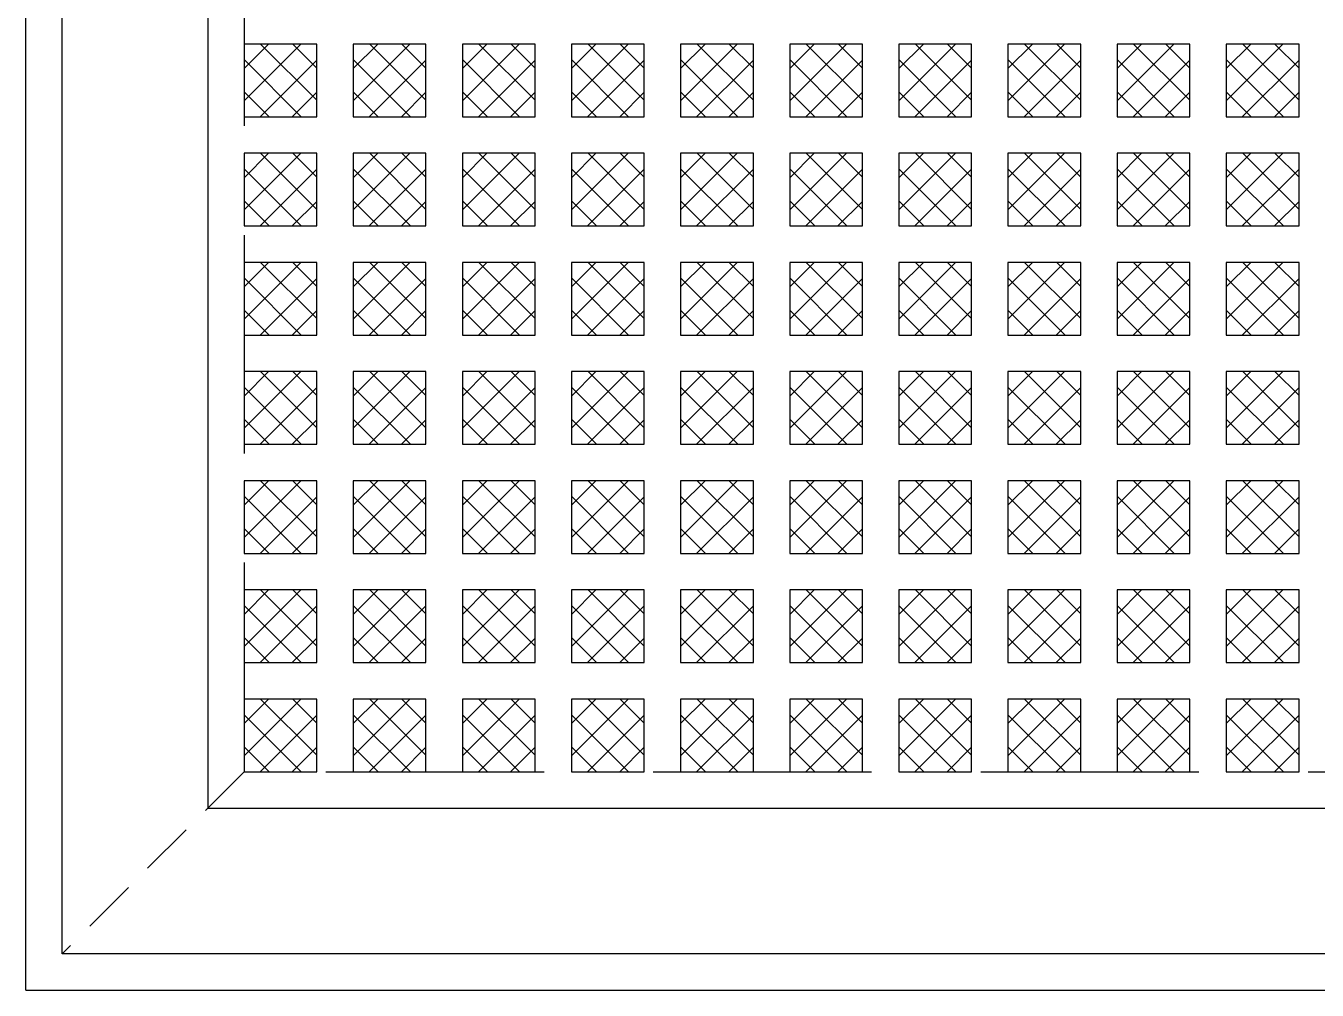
# Model space of a CAD drawing. Header units: millimetres. Extents: x -10022 to -9882, y 2919 to 3099.
# Drawn here: x -9988.06 to -9952.56, y 2993.02 to 3019.52 of the extents above; entities that cross this region are included whole.
import ezdxf

# ---------------------------------------------------------------- set-up
doc = ezdxf.new("R2010")
doc.units = ezdxf.units.MM
doc.header["$LTSCALE"] = 0.3
doc.linetypes.add('CENTER', pattern=[50.8, 31.75, -6.35, 6.35, -6.35])
doc.linetypes.add('DASHED', pattern=[0.75, 0.5, -0.25])
for name, color, linetype in [('1', 1, 'Continuous'), ('4', 4, 'DASHED'), ('5', 5, 'Continuous'), ('6', 6, 'CENTER')]:
    doc.layers.add(name, color=color, linetype=linetype)

# ---------------------------------------------------------------- blocks, each defined once
blk = doc.blocks.new('nap')
at = {"layer": '5'}
h = blk.add_hatch(dxfattribs=at)
h.set_pattern_fill('ANSI37', color=256, scale=5, style=0)
h.set_pattern_definition([(45, (-6417.2333, -92.8017), (-0.44194174, 0.44194174), []), (135, (-6417.2333, -92.8017), (-0.44194174, -0.44194174), [])])
h.paths.add_polyline_path([(7, 25), (5, 25), (5, 23), (7, 23)])
h = blk.add_hatch(dxfattribs=at)
h.set_pattern_fill('ANSI37', color=256, scale=5, style=0)
h.set_pattern_definition([(45, (-6414.2333, -92.8017), (-0.44194174, 0.44194174), []), (135, (-6414.2333, -92.8017), (-0.44194174, -0.44194174), [])])
h.paths.add_polyline_path([(10, 25), (8, 25), (8, 23), (10, 23)])
h = blk.add_hatch(dxfattribs=at)
h.set_pattern_fill('ANSI37', color=256, scale=5, style=0)
h.set_pattern_definition([(45, (-6411.2333, -92.8017), (-0.44194174, 0.44194174), []), (135, (-6411.2333, -92.8017), (-0.44194174, -0.44194174), [])])
h.paths.add_polyline_path([(13, 25), (11, 25), (11, 23), (13, 23)])
h = blk.add_hatch(dxfattribs=at)
h.set_pattern_fill('ANSI37', color=256, scale=5, style=0)
h.set_pattern_definition([(45, (-6408.2333, -92.8017), (-0.44194174, 0.44194174), []), (135, (-6408.2333, -92.8017), (-0.44194174, -0.44194174), [])])
h.paths.add_polyline_path([(16, 25), (14, 25), (14, 23), (16, 23)])
h = blk.add_hatch(dxfattribs=at)
h.set_pattern_fill('ANSI37', color=256, scale=5, style=0)
h.set_pattern_definition([(45, (-6405.2333, -92.8017), (-0.44194174, 0.44194174), []), (135, (-6405.2333, -92.8017), (-0.44194174, -0.44194174), [])])
h.paths.add_polyline_path([(19, 25), (17, 25), (17, 23), (19, 23)])
h = blk.add_hatch(dxfattribs=at)
h.set_pattern_fill('ANSI37', color=256, scale=5, style=0)
h.set_pattern_definition([(45, (-6402.2333, -92.8017), (-0.44194174, 0.44194174), []), (135, (-6402.2333, -92.8017), (-0.44194174, -0.44194174), [])])
h.paths.add_polyline_path([(22, 25), (20, 25), (20, 23), (22, 23)])
h = blk.add_hatch(dxfattribs=at)
h.set_pattern_fill('ANSI37', color=256, scale=5, style=0)
h.set_pattern_definition([(45, (-6399.2333, -92.8017), (-0.44194174, 0.44194174), []), (135, (-6399.2333, -92.8017), (-0.44194174, -0.44194174), [])])
h.paths.add_polyline_path([(25, 25), (23, 25), (23, 23), (25, 23)])
h = blk.add_hatch(dxfattribs=at)
h.set_pattern_fill('ANSI37', color=256, scale=5, style=0)
h.set_pattern_definition([(45, (-6396.2333, -92.8017), (-0.44194174, 0.44194174), []), (135, (-6396.2333, -92.8017), (-0.44194174, -0.44194174), [])])
h.paths.add_polyline_path([(28, 25), (26, 25), (26, 23), (28, 23)])
h = blk.add_hatch(dxfattribs=at)
h.set_pattern_fill('ANSI37', color=256, scale=5, style=0)
h.set_pattern_definition([(45, (-6393.2333, -92.8017), (-0.44194174, 0.44194174), []), (135, (-6393.2333, -92.8017), (-0.44194174, -0.44194174), [])])
h.paths.add_polyline_path([(31, 25), (29, 25), (29, 23), (31, 23)])
h = blk.add_hatch(dxfattribs=at)
h.set_pattern_fill('ANSI37', color=256, scale=5, style=0)
h.set_pattern_definition([(45, (-6390.2333, -92.8017), (-0.44194174, 0.44194174), []), (135, (-6390.2333, -92.8017), (-0.44194174, -0.44194174), [])])
h.paths.add_polyline_path([(34, 25), (32, 25), (32, 23), (34, 23)])
h = blk.add_hatch(dxfattribs=at)
h.set_pattern_fill('ANSI37', color=256, scale=5, style=0)
h.set_pattern_definition([(45, (-6417.2333, -95.8017), (-0.44194174, 0.44194174), []), (135, (-6417.2333, -95.8017), (-0.44194174, -0.44194174), [])])
h.paths.add_polyline_path([(7, 22), (5, 22), (5, 20), (7, 20)])
h = blk.add_hatch(dxfattribs=at)
h.set_pattern_fill('ANSI37', color=256, scale=5, style=0)
h.set_pattern_definition([(45, (-6414.2333, -95.8017), (-0.44194174, 0.44194174), []), (135, (-6414.2333, -95.8017), (-0.44194174, -0.44194174), [])])
h.paths.add_polyline_path([(10, 22), (8, 22), (8, 20), (10, 20)])
h = blk.add_hatch(dxfattribs=at)
h.set_pattern_fill('ANSI37', color=256, scale=5, style=0)
h.set_pattern_definition([(45, (-6411.2333, -95.8017), (-0.44194174, 0.44194174), []), (135, (-6411.2333, -95.8017), (-0.44194174, -0.44194174), [])])
h.paths.add_polyline_path([(13, 22), (11, 22), (11, 20), (13, 20)])
h = blk.add_hatch(dxfattribs=at)
h.set_pattern_fill('ANSI37', color=256, scale=5, style=0)
h.set_pattern_definition([(45, (-6408.2333, -95.8017), (-0.44194174, 0.44194174), []), (135, (-6408.2333, -95.8017), (-0.44194174, -0.44194174), [])])
h.paths.add_polyline_path([(16, 22), (14, 22), (14, 20), (16, 20)])
h = blk.add_hatch(dxfattribs=at)
h.set_pattern_fill('ANSI37', color=256, scale=5, style=0)
h.set_pattern_definition([(45, (-6405.2333, -95.8017), (-0.44194174, 0.44194174), []), (135, (-6405.2333, -95.8017), (-0.44194174, -0.44194174), [])])
h.paths.add_polyline_path([(19, 22), (17, 22), (17, 20), (19, 20)])
h = blk.add_hatch(dxfattribs=at)
h.set_pattern_fill('ANSI37', color=256, scale=5, style=0)
h.set_pattern_definition([(45, (-6402.2333, -95.8017), (-0.44194174, 0.44194174), []), (135, (-6402.2333, -95.8017), (-0.44194174, -0.44194174), [])])
h.paths.add_polyline_path([(22, 22), (20, 22), (20, 20), (22, 20)])
h = blk.add_hatch(dxfattribs=at)
h.set_pattern_fill('ANSI37', color=256, scale=5, style=0)
h.set_pattern_definition([(45, (-6399.2333, -95.8017), (-0.44194174, 0.44194174), []), (135, (-6399.2333, -95.8017), (-0.44194174, -0.44194174), [])])
h.paths.add_polyline_path([(25, 22), (23, 22), (23, 20), (25, 20)])
h = blk.add_hatch(dxfattribs=at)
h.set_pattern_fill('ANSI37', color=256, scale=5, style=0)
h.set_pattern_definition([(45, (-6396.2333, -95.8017), (-0.44194174, 0.44194174), []), (135, (-6396.2333, -95.8017), (-0.44194174, -0.44194174), [])])
h.paths.add_polyline_path([(28, 22), (26, 22), (26, 20), (28, 20)])
h = blk.add_hatch(dxfattribs=at)
h.set_pattern_fill('ANSI37', color=256, scale=5, style=0)
h.set_pattern_definition([(45, (-6393.2333, -95.8017), (-0.44194174, 0.44194174), []), (135, (-6393.2333, -95.8017), (-0.44194174, -0.44194174), [])])
h.paths.add_polyline_path([(31, 22), (29, 22), (29, 20), (31, 20)])
h = blk.add_hatch(dxfattribs=at)
h.set_pattern_fill('ANSI37', color=256, scale=5, style=0)
h.set_pattern_definition([(45, (-6390.2333, -95.8017), (-0.44194174, 0.44194174), []), (135, (-6390.2333, -95.8017), (-0.44194174, -0.44194174), [])])
h.paths.add_polyline_path([(34, 22), (32, 22), (32, 20), (34, 20)])
h = blk.add_hatch(dxfattribs=at)
h.set_pattern_fill('ANSI37', color=256, scale=5, style=0)
h.set_pattern_definition([(45, (-6417.2333, -98.8017), (-0.44194174, 0.44194174), []), (135, (-6417.2333, -98.8017), (-0.44194174, -0.44194174), [])])
h.paths.add_polyline_path([(7, 19), (5, 19), (5, 17), (7, 17)])
h = blk.add_hatch(dxfattribs=at)
h.set_pattern_fill('ANSI37', color=256, scale=5, style=0)
h.set_pattern_definition([(45, (-6414.2333, -98.8017), (-0.44194174, 0.44194174), []), (135, (-6414.2333, -98.8017), (-0.44194174, -0.44194174), [])])
h.paths.add_polyline_path([(10, 19), (8, 19), (8, 17), (10, 17)])
h = blk.add_hatch(dxfattribs=at)
h.set_pattern_fill('ANSI37', color=256, scale=5, style=0)
h.set_pattern_definition([(45, (-6411.2333, -98.8017), (-0.44194174, 0.44194174), []), (135, (-6411.2333, -98.8017), (-0.44194174, -0.44194174), [])])
h.paths.add_polyline_path([(13, 19), (11, 19), (11, 17), (13, 17)])
h = blk.add_hatch(dxfattribs=at)
h.set_pattern_fill('ANSI37', color=256, scale=5, style=0)
h.set_pattern_definition([(45, (-6408.2333, -98.8017), (-0.44194174, 0.44194174), []), (135, (-6408.2333, -98.8017), (-0.44194174, -0.44194174), [])])
h.paths.add_polyline_path([(16, 19), (14, 19), (14, 17), (16, 17)])
h = blk.add_hatch(dxfattribs=at)
h.set_pattern_fill('ANSI37', color=256, scale=5, style=0)
h.set_pattern_definition([(45, (-6405.2333, -98.8017), (-0.44194174, 0.44194174), []), (135, (-6405.2333, -98.8017), (-0.44194174, -0.44194174), [])])
h.paths.add_polyline_path([(19, 19), (17, 19), (17, 17), (19, 17)])
h = blk.add_hatch(dxfattribs=at)
h.set_pattern_fill('ANSI37', color=256, scale=5, style=0)
h.set_pattern_definition([(45, (-6402.2333, -98.8017), (-0.44194174, 0.44194174), []), (135, (-6402.2333, -98.8017), (-0.44194174, -0.44194174), [])])
h.paths.add_polyline_path([(22, 19), (20, 19), (20, 17), (22, 17)])
h = blk.add_hatch(dxfattribs=at)
h.set_pattern_fill('ANSI37', color=256, scale=5, style=0)
h.set_pattern_definition([(45, (-6399.2333, -98.8017), (-0.44194174, 0.44194174), []), (135, (-6399.2333, -98.8017), (-0.44194174, -0.44194174), [])])
h.paths.add_polyline_path([(25, 19), (23, 19), (23, 17), (25, 17)])
h = blk.add_hatch(dxfattribs=at)
h.set_pattern_fill('ANSI37', color=256, scale=5, style=0)
h.set_pattern_definition([(45, (-6396.2333, -98.8017), (-0.44194174, 0.44194174), []), (135, (-6396.2333, -98.8017), (-0.44194174, -0.44194174), [])])
h.paths.add_polyline_path([(28, 19), (26, 19), (26, 17), (28, 17)])
h = blk.add_hatch(dxfattribs=at)
h.set_pattern_fill('ANSI37', color=256, scale=5, style=0)
h.set_pattern_definition([(45, (-6393.2333, -98.8017), (-0.44194174, 0.44194174), []), (135, (-6393.2333, -98.8017), (-0.44194174, -0.44194174), [])])
h.paths.add_polyline_path([(31, 19), (29, 19), (29, 17), (31, 17)])
h = blk.add_hatch(dxfattribs=at)
h.set_pattern_fill('ANSI37', color=256, scale=5, style=0)
h.set_pattern_definition([(45, (-6390.2333, -98.8017), (-0.44194174, 0.44194174), []), (135, (-6390.2333, -98.8017), (-0.44194174, -0.44194174), [])])
h.paths.add_polyline_path([(34, 19), (32, 19), (32, 17), (34, 17)])
h = blk.add_hatch(dxfattribs=at)
h.set_pattern_fill('ANSI37', color=256, scale=5, style=0)
h.set_pattern_definition([(45, (-6417.2333, -101.8017), (-0.44194174, 0.44194174), []), (135, (-6417.2333, -101.8017), (-0.44194174, -0.44194174), [])])
h.paths.add_polyline_path([(7, 16), (5, 16), (5, 14), (7, 14)])
h = blk.add_hatch(dxfattribs=at)
h.set_pattern_fill('ANSI37', color=256, scale=5, style=0)
h.set_pattern_definition([(45, (-6414.2333, -101.8017), (-0.44194174, 0.44194174), []), (135, (-6414.2333, -101.8017), (-0.44194174, -0.44194174), [])])
h.paths.add_polyline_path([(10, 16), (8, 16), (8, 14), (10, 14)])
h = blk.add_hatch(dxfattribs=at)
h.set_pattern_fill('ANSI37', color=256, scale=5, style=0)
h.set_pattern_definition([(45, (-6411.2333, -101.8017), (-0.44194174, 0.44194174), []), (135, (-6411.2333, -101.8017), (-0.44194174, -0.44194174), [])])
h.paths.add_polyline_path([(13, 16), (11, 16), (11, 14), (13, 14)])
h = blk.add_hatch(dxfattribs=at)
h.set_pattern_fill('ANSI37', color=256, scale=5, style=0)
h.set_pattern_definition([(45, (-6408.2333, -101.8017), (-0.44194174, 0.44194174), []), (135, (-6408.2333, -101.8017), (-0.44194174, -0.44194174), [])])
h.paths.add_polyline_path([(16, 16), (14, 16), (14, 14), (16, 14)])
h = blk.add_hatch(dxfattribs=at)
h.set_pattern_fill('ANSI37', color=256, scale=5, style=0)
h.set_pattern_definition([(45, (-6405.2333, -101.8017), (-0.44194174, 0.44194174), []), (135, (-6405.2333, -101.8017), (-0.44194174, -0.44194174), [])])
h.paths.add_polyline_path([(19, 16), (17, 16), (17, 14), (19, 14)])
h = blk.add_hatch(dxfattribs=at)
h.set_pattern_fill('ANSI37', color=256, scale=5, style=0)
h.set_pattern_definition([(45, (-6402.2333, -101.8017), (-0.44194174, 0.44194174), []), (135, (-6402.2333, -101.8017), (-0.44194174, -0.44194174), [])])
h.paths.add_polyline_path([(22, 16), (20, 16), (20, 14), (22, 14)])
h = blk.add_hatch(dxfattribs=at)
h.set_pattern_fill('ANSI37', color=256, scale=5, style=0)
h.set_pattern_definition([(45, (-6399.2333, -101.8017), (-0.44194174, 0.44194174), []), (135, (-6399.2333, -101.8017), (-0.44194174, -0.44194174), [])])
h.paths.add_polyline_path([(25, 16), (23, 16), (23, 14), (25, 14)])
h = blk.add_hatch(dxfattribs=at)
h.set_pattern_fill('ANSI37', color=256, scale=5, style=0)
h.set_pattern_definition([(45, (-6396.2333, -101.8017), (-0.44194174, 0.44194174), []), (135, (-6396.2333, -101.8017), (-0.44194174, -0.44194174), [])])
h.paths.add_polyline_path([(28, 16), (26, 16), (26, 14), (28, 14)])
h = blk.add_hatch(dxfattribs=at)
h.set_pattern_fill('ANSI37', color=256, scale=5, style=0)
h.set_pattern_definition([(45, (-6393.2333, -101.8017), (-0.44194174, 0.44194174), []), (135, (-6393.2333, -101.8017), (-0.44194174, -0.44194174), [])])
h.paths.add_polyline_path([(31, 16), (29, 16), (29, 14), (31, 14)])
h = blk.add_hatch(dxfattribs=at)
h.set_pattern_fill('ANSI37', color=256, scale=5, style=0)
h.set_pattern_definition([(45, (-6390.2333, -101.8017), (-0.44194174, 0.44194174), []), (135, (-6390.2333, -101.8017), (-0.44194174, -0.44194174), [])])
h.paths.add_polyline_path([(34, 16), (32, 16), (32, 14), (34, 14)])
h = blk.add_hatch(dxfattribs=at)
h.set_pattern_fill('ANSI37', color=256, scale=5, style=0)
h.set_pattern_definition([(45, (-6417.2333, -104.8017), (-0.44194174, 0.44194174), []), (135, (-6417.2333, -104.8017), (-0.44194174, -0.44194174), [])])
h.paths.add_polyline_path([(7, 13), (5, 13), (5, 11), (7, 11)])
h = blk.add_hatch(dxfattribs=at)
h.set_pattern_fill('ANSI37', color=256, scale=5, style=0)
h.set_pattern_definition([(45, (-6414.2333, -104.8017), (-0.44194174, 0.44194174), []), (135, (-6414.2333, -104.8017), (-0.44194174, -0.44194174), [])])
h.paths.add_polyline_path([(10, 13), (8, 13), (8, 11), (10, 11)])
h = blk.add_hatch(dxfattribs=at)
h.set_pattern_fill('ANSI37', color=256, scale=5, style=0)
h.set_pattern_definition([(45, (-6411.2333, -104.8017), (-0.44194174, 0.44194174), []), (135, (-6411.2333, -104.8017), (-0.44194174, -0.44194174), [])])
h.paths.add_polyline_path([(13, 13), (11, 13), (11, 11), (13, 11)])
h = blk.add_hatch(dxfattribs=at)
h.set_pattern_fill('ANSI37', color=256, scale=5, style=0)
h.set_pattern_definition([(45, (-6408.2333, -104.8017), (-0.44194174, 0.44194174), []), (135, (-6408.2333, -104.8017), (-0.44194174, -0.44194174), [])])
h.paths.add_polyline_path([(16, 13), (14, 13), (14, 11), (16, 11)])
h = blk.add_hatch(dxfattribs=at)
h.set_pattern_fill('ANSI37', color=256, scale=5, style=0)
h.set_pattern_definition([(45, (-6405.2333, -104.8017), (-0.44194174, 0.44194174), []), (135, (-6405.2333, -104.8017), (-0.44194174, -0.44194174), [])])
h.paths.add_polyline_path([(19, 13), (17, 13), (17, 11), (19, 11)])
h = blk.add_hatch(dxfattribs=at)
h.set_pattern_fill('ANSI37', color=256, scale=5, style=0)
h.set_pattern_definition([(45, (-6402.2333, -104.8017), (-0.44194174, 0.44194174), []), (135, (-6402.2333, -104.8017), (-0.44194174, -0.44194174), [])])
h.paths.add_polyline_path([(22, 13), (20, 13), (20, 11), (22, 11)])
h = blk.add_hatch(dxfattribs=at)
h.set_pattern_fill('ANSI37', color=256, scale=5, style=0)
h.set_pattern_definition([(45, (-6399.2333, -104.8017), (-0.44194174, 0.44194174), []), (135, (-6399.2333, -104.8017), (-0.44194174, -0.44194174), [])])
h.paths.add_polyline_path([(25, 13), (23, 13), (23, 11), (25, 11)])
h = blk.add_hatch(dxfattribs=at)
h.set_pattern_fill('ANSI37', color=256, scale=5, style=0)
h.set_pattern_definition([(45, (-6396.2333, -104.8017), (-0.44194174, 0.44194174), []), (135, (-6396.2333, -104.8017), (-0.44194174, -0.44194174), [])])
h.paths.add_polyline_path([(28, 13), (26, 13), (26, 11), (28, 11)])
h = blk.add_hatch(dxfattribs=at)
h.set_pattern_fill('ANSI37', color=256, scale=5, style=0)
h.set_pattern_definition([(45, (-6393.2333, -104.8017), (-0.44194174, 0.44194174), []), (135, (-6393.2333, -104.8017), (-0.44194174, -0.44194174), [])])
h.paths.add_polyline_path([(31, 13), (29, 13), (29, 11), (31, 11)])
h = blk.add_hatch(dxfattribs=at)
h.set_pattern_fill('ANSI37', color=256, scale=5, style=0)
h.set_pattern_definition([(45, (-6390.2333, -104.8017), (-0.44194174, 0.44194174), []), (135, (-6390.2333, -104.8017), (-0.44194174, -0.44194174), [])])
h.paths.add_polyline_path([(34, 13), (32, 13), (32, 11), (34, 11)])
h = blk.add_hatch(dxfattribs=at)
h.set_pattern_fill('ANSI37', color=256, scale=5, style=0)
h.set_pattern_definition([(45, (-6417.2333, -107.8017), (-0.44194174, 0.44194174), []), (135, (-6417.2333, -107.8017), (-0.44194174, -0.44194174), [])])
h.paths.add_polyline_path([(7, 10), (5, 10), (5, 8), (7, 8)])
h = blk.add_hatch(dxfattribs=at)
h.set_pattern_fill('ANSI37', color=256, scale=5, style=0)
h.set_pattern_definition([(45, (-6414.2333, -107.8017), (-0.44194174, 0.44194174), []), (135, (-6414.2333, -107.8017), (-0.44194174, -0.44194174), [])])
h.paths.add_polyline_path([(10, 10), (8, 10), (8, 8), (10, 8)])
h = blk.add_hatch(dxfattribs=at)
h.set_pattern_fill('ANSI37', color=256, scale=5, style=0)
h.set_pattern_definition([(45, (-6411.2333, -107.8017), (-0.44194174, 0.44194174), []), (135, (-6411.2333, -107.8017), (-0.44194174, -0.44194174), [])])
h.paths.add_polyline_path([(13, 10), (11, 10), (11, 8), (13, 8)])
h = blk.add_hatch(dxfattribs=at)
h.set_pattern_fill('ANSI37', color=256, scale=5, style=0)
h.set_pattern_definition([(45, (-6408.2333, -107.8017), (-0.44194174, 0.44194174), []), (135, (-6408.2333, -107.8017), (-0.44194174, -0.44194174), [])])
h.paths.add_polyline_path([(16, 10), (14, 10), (14, 8), (16, 8)])
h = blk.add_hatch(dxfattribs=at)
h.set_pattern_fill('ANSI37', color=256, scale=5, style=0)
h.set_pattern_definition([(45, (-6405.2333, -107.8017), (-0.44194174, 0.44194174), []), (135, (-6405.2333, -107.8017), (-0.44194174, -0.44194174), [])])
h.paths.add_polyline_path([(19, 10), (17, 10), (17, 8), (19, 8)])
h = blk.add_hatch(dxfattribs=at)
h.set_pattern_fill('ANSI37', color=256, scale=5, style=0)
h.set_pattern_definition([(45, (-6402.2333, -107.8017), (-0.44194174, 0.44194174), []), (135, (-6402.2333, -107.8017), (-0.44194174, -0.44194174), [])])
h.paths.add_polyline_path([(22, 10), (20, 10), (20, 8), (22, 8)])
h = blk.add_hatch(dxfattribs=at)
h.set_pattern_fill('ANSI37', color=256, scale=5, style=0)
h.set_pattern_definition([(45, (-6399.2333, -107.8017), (-0.44194174, 0.44194174), []), (135, (-6399.2333, -107.8017), (-0.44194174, -0.44194174), [])])
h.paths.add_polyline_path([(25, 10), (23, 10), (23, 8), (25, 8)])
h = blk.add_hatch(dxfattribs=at)
h.set_pattern_fill('ANSI37', color=256, scale=5, style=0)
h.set_pattern_definition([(45, (-6396.2333, -107.8017), (-0.44194174, 0.44194174), []), (135, (-6396.2333, -107.8017), (-0.44194174, -0.44194174), [])])
h.paths.add_polyline_path([(28, 10), (26, 10), (26, 8), (28, 8)])
h = blk.add_hatch(dxfattribs=at)
h.set_pattern_fill('ANSI37', color=256, scale=5, style=0)
h.set_pattern_definition([(45, (-6393.2333, -107.8017), (-0.44194174, 0.44194174), []), (135, (-6393.2333, -107.8017), (-0.44194174, -0.44194174), [])])
h.paths.add_polyline_path([(31, 10), (29, 10), (29, 8), (31, 8)])
h = blk.add_hatch(dxfattribs=at)
h.set_pattern_fill('ANSI37', color=256, scale=5, style=0)
h.set_pattern_definition([(45, (-6390.2333, -107.8017), (-0.44194174, 0.44194174), []), (135, (-6390.2333, -107.8017), (-0.44194174, -0.44194174), [])])
h.paths.add_polyline_path([(34, 10), (32, 10), (32, 8), (34, 8)])
h = blk.add_hatch(dxfattribs=at)
h.set_pattern_fill('ANSI37', color=256, scale=5, style=0)
h.set_pattern_definition([(45, (-6417.2333, -110.8017), (-0.44194174, 0.44194174), []), (135, (-6417.2333, -110.8017), (-0.44194174, -0.44194174), [])])
h.paths.add_polyline_path([(7, 7), (5, 7), (5, 5), (7, 5)])
h = blk.add_hatch(dxfattribs=at)
h.set_pattern_fill('ANSI37', color=256, scale=5, style=0)
h.set_pattern_definition([(45, (-6414.2333, -110.8017), (-0.44194174, 0.44194174), []), (135, (-6414.2333, -110.8017), (-0.44194174, -0.44194174), [])])
h.paths.add_polyline_path([(10, 7), (8, 7), (8, 5), (10, 5)])
h = blk.add_hatch(dxfattribs=at)
h.set_pattern_fill('ANSI37', color=256, scale=5, style=0)
h.set_pattern_definition([(45, (-6411.2333, -110.8017), (-0.44194174, 0.44194174), []), (135, (-6411.2333, -110.8017), (-0.44194174, -0.44194174), [])])
h.paths.add_polyline_path([(13, 7), (11, 7), (11, 5), (13, 5)])
h = blk.add_hatch(dxfattribs=at)
h.set_pattern_fill('ANSI37', color=256, scale=5, style=0)
h.set_pattern_definition([(45, (-6408.2333, -110.8017), (-0.44194174, 0.44194174), []), (135, (-6408.2333, -110.8017), (-0.44194174, -0.44194174), [])])
h.paths.add_polyline_path([(16, 7), (14, 7), (14, 5), (16, 5)])
h = blk.add_hatch(dxfattribs=at)
h.set_pattern_fill('ANSI37', color=256, scale=5, style=0)
h.set_pattern_definition([(45, (-6405.2333, -110.8017), (-0.44194174, 0.44194174), []), (135, (-6405.2333, -110.8017), (-0.44194174, -0.44194174), [])])
h.paths.add_polyline_path([(19, 7), (17, 7), (17, 5), (19, 5)])
h = blk.add_hatch(dxfattribs=at)
h.set_pattern_fill('ANSI37', color=256, scale=5, style=0)
h.set_pattern_definition([(45, (-6402.2333, -110.8017), (-0.44194174, 0.44194174), []), (135, (-6402.2333, -110.8017), (-0.44194174, -0.44194174), [])])
h.paths.add_polyline_path([(22, 7), (20, 7), (20, 5), (22, 5)])
h = blk.add_hatch(dxfattribs=at)
h.set_pattern_fill('ANSI37', color=256, scale=5, style=0)
h.set_pattern_definition([(45, (-6399.2333, -110.8017), (-0.44194174, 0.44194174), []), (135, (-6399.2333, -110.8017), (-0.44194174, -0.44194174), [])])
h.paths.add_polyline_path([(25, 7), (23, 7), (23, 5), (25, 5)])
h = blk.add_hatch(dxfattribs=at)
h.set_pattern_fill('ANSI37', color=256, scale=5, style=0)
h.set_pattern_definition([(45, (-6396.2333, -110.8017), (-0.44194174, 0.44194174), []), (135, (-6396.2333, -110.8017), (-0.44194174, -0.44194174), [])])
h.paths.add_polyline_path([(28, 7), (26, 7), (26, 5), (28, 5)])
h = blk.add_hatch(dxfattribs=at)
h.set_pattern_fill('ANSI37', color=256, scale=5, style=0)
h.set_pattern_definition([(45, (-6393.2333, -110.8017), (-0.44194174, 0.44194174), []), (135, (-6393.2333, -110.8017), (-0.44194174, -0.44194174), [])])
h.paths.add_polyline_path([(31, 7), (29, 7), (29, 5), (31, 5)])
h = blk.add_hatch(dxfattribs=at)
h.set_pattern_fill('ANSI37', color=256, scale=5, style=0)
h.set_pattern_definition([(45, (-6390.2333, -110.8017), (-0.44194174, 0.44194174), []), (135, (-6390.2333, -110.8017), (-0.44194174, -0.44194174), [])])
h.paths.add_polyline_path([(34, 7), (32, 7), (32, 5), (34, 5)])
at = {"layer": '1'}
for p, q in [((0, 0), (0, 90)), ((4, 86), (4, 4)), ((4, 4), (45, 4)), ((90, 0), (0, 0))]:
    blk.add_line(p, q, dxfattribs=at)
at = {"layer": '6'}
for points in [[(5, 23), (7, 23), (7, 25), (5, 25)], [(8, 23), (10, 23), (10, 25), (8, 25)], [(11, 23), (13, 23), (13, 25), (11, 25)], [(14, 23), (16, 23), (16, 25), (14, 25)], [(17, 23), (19, 23), (19, 25), (17, 25)], [(20, 23), (22, 23), (22, 25), (20, 25)], [(23, 23), (25, 23), (25, 25), (23, 25)], [(26, 23), (28, 23), (28, 25), (26, 25)], [(29, 23), (31, 23), (31, 25), (29, 25)], [(32, 23), (34, 23), (34, 25), (32, 25)], [(5, 20), (7, 20), (7, 22), (5, 22)], [(8, 20), (10, 20), (10, 22), (8, 22)], [(11, 20), (13, 20), (13, 22), (11, 22)], [(14, 20), (16, 20), (16, 22), (14, 22)], [(17, 20), (19, 20), (19, 22), (17, 22)], [(20, 20), (22, 20), (22, 22), (20, 22)], [(23, 20), (25, 20), (25, 22), (23, 22)], [(26, 20), (28, 20), (28, 22), (26, 22)], [(29, 20), (31, 20), (31, 22), (29, 22)], [(32, 20), (34, 20), (34, 22), (32, 22)], [(5, 17), (7, 17), (7, 19), (5, 19)], [(8, 17), (10, 17), (10, 19), (8, 19)], [(11, 17), (13, 17), (13, 19), (11, 19)], [(14, 17), (16, 17), (16, 19), (14, 19)], [(17, 17), (19, 17), (19, 19), (17, 19)], [(20, 17), (22, 17), (22, 19), (20, 19)], [(23, 17), (25, 17), (25, 19), (23, 19)], [(26, 17), (28, 17), (28, 19), (26, 19)], [(29, 17), (31, 17), (31, 19), (29, 19)], [(32, 17), (34, 17), (34, 19), (32, 19)], [(5, 14), (7, 14), (7, 16), (5, 16)], [(8, 14), (10, 14), (10, 16), (8, 16)], [(11, 14), (13, 14), (13, 16), (11, 16)], [(14, 14), (16, 14), (16, 16), (14, 16)], [(17, 14), (19, 14), (19, 16), (17, 16)], [(20, 14), (22, 14), (22, 16), (20, 16)], [(23, 14), (25, 14), (25, 16), (23, 16)], [(26, 14), (28, 14), (28, 16), (26, 16)], [(29, 14), (31, 14), (31, 16), (29, 16)], [(32, 14), (34, 14), (34, 16), (32, 16)], [(5, 11), (7, 11), (7, 13), (5, 13)], [(8, 11), (10, 11), (10, 13), (8, 13)], [(11, 11), (13, 11), (13, 13), (11, 13)], [(14, 11), (16, 11), (16, 13), (14, 13)], [(17, 11), (19, 11), (19, 13), (17, 13)], [(20, 11), (22, 11), (22, 13), (20, 13)], [(23, 11), (25, 11), (25, 13), (23, 13)], [(26, 11), (28, 11), (28, 13), (26, 13)], [(29, 11), (31, 11), (31, 13), (29, 13)], [(32, 11), (34, 11), (34, 13), (32, 13)], [(5, 8), (7, 8), (7, 10), (5, 10)], [(8, 8), (10, 8), (10, 10), (8, 10)], [(11, 8), (13, 8), (13, 10), (11, 10)], [(14, 8), (16, 8), (16, 10), (14, 10)], [(17, 8), (19, 8), (19, 10), (17, 10)], [(20, 8), (22, 8), (22, 10), (20, 10)], [(23, 8), (25, 8), (25, 10), (23, 10)], [(26, 8), (28, 8), (28, 10), (26, 10)], [(29, 8), (31, 8), (31, 10), (29, 10)], [(32, 8), (34, 8), (34, 10), (32, 10)], [(5, 5), (7, 5), (7, 7), (5, 7)], [(8, 5), (10, 5), (10, 7), (8, 7)], [(11, 5), (13, 5), (13, 7), (11, 7)], [(14, 5), (16, 5), (16, 7), (14, 7)], [(17, 5), (19, 5), (19, 7), (17, 7)], [(20, 5), (22, 5), (22, 7), (20, 7)], [(23, 5), (25, 5), (25, 7), (23, 7)], [(26, 5), (28, 5), (28, 7), (26, 7)], [(29, 5), (31, 5), (31, 7), (29, 7)], [(32, 5), (34, 5), (34, 7), (32, 7)]]:
    blk.add_lwpolyline(points, close=True, dxfattribs=at)

msp = doc.modelspace()

# ---------------------------------------------------------------- linework, layer by layer
for q in [(-9988.057, 3085.02), (-9896.057, 2993.02)]:
    msp.add_line((-9988.057, 2993.02), q)
at = {"layer": '4', "ltscale": 10}
for p, q in [((-9982.057, 3079.02), (-9982.057, 2999.02)), ((-9982.057, 2999.02), (-9987.057, 2994.02)), ((-9982.057, 2999.02), (-9902.057, 2999.02))]:
    msp.add_line(p, q, dxfattribs=at)

# ---------------------------------------------------------------- block references
msp.add_blockref('nap', (-9987.057, 2994.02))

doc.saveas('drawing.dxf')
